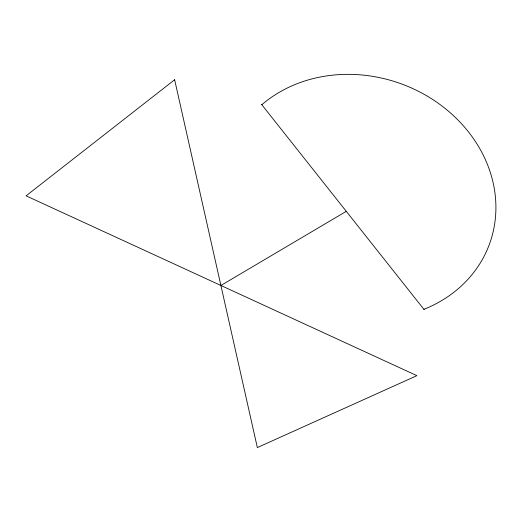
<?xml version="1.0" encoding="UTF-8"?>
<svg xmlns="http://www.w3.org/2000/svg" width="522" height="522" viewBox="0 0 522 522"><rect width="100%" height="100%" fill="white"/><g stroke="black" fill="none" stroke-linecap="round" stroke-linejoin="round"><path stroke-width="0.78" d="M220.897 285.475L346.275 211.345M261.509 104.348L424.158 309.65M261.816 104.733A137.782 120.099 20.1 0 1 468.293 131.661A137.782 120.099 20.1 0 1 423.897 309.324M174.635 79.742L26.1 195.841L416.882 375.657L257.346 447.576L174.635 79.742"/></g></svg>
